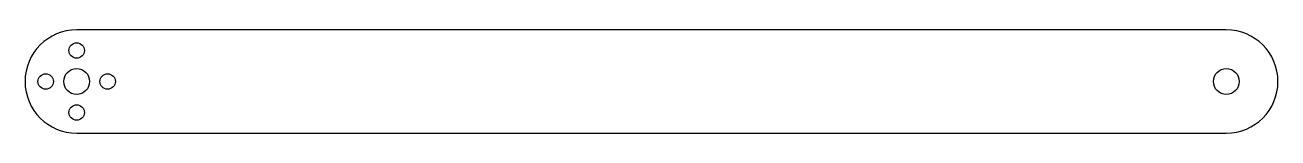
# Model space of a CAD drawing. Header units: millimetres. Extents: x -121 to 121, y -10 to 10.
import ezdxf

# ---------------------------------------------------------------- set-up
doc = ezdxf.new("R2010")
doc.units = ezdxf.units.MM

msp = doc.modelspace()

# ---------------------------------------------------------------- linework, layer by layer
at = {"color": 7, "linetype": 'Continuous', "lineweight": 25}
for p, q in [((111.375, 10), (-111.375, 10)), ((-111.375, -10), (111.375, -10))]:
    msp.add_line(p, q, dxfattribs=at)
for centre, radius in [((-111.375, 6), 1.5), ((-111.375, 0), 2.5), ((111.375, 0), 2.5), ((-117.375, 0), 1.5), ((-105.375, 0), 1.5), ((-111.375, -6), 1.5)]:
    msp.add_circle(centre, radius, dxfattribs=at)
for centre, start, end in [((-111.375, 0), 90, 270), ((111.375, 0), 270, 90)]:
    msp.add_arc(centre, 10, start, end, dxfattribs=at)

doc.saveas('drawing.dxf')
